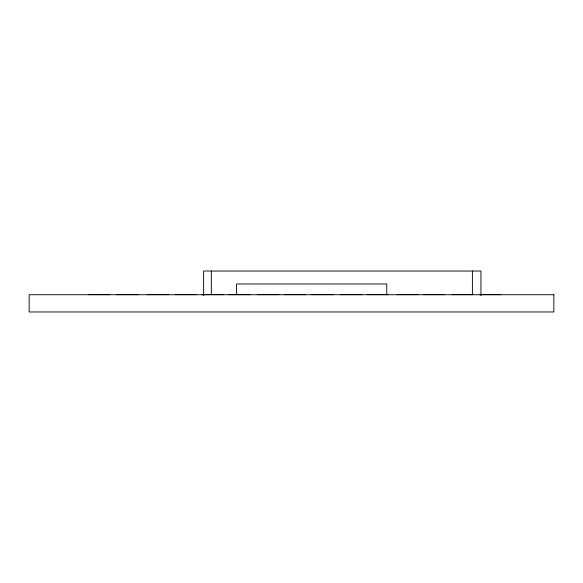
<?xml version="1.0" encoding="UTF-8"?>
<svg xmlns="http://www.w3.org/2000/svg" width="583" height="583" viewBox="0 0 583 583"><rect width="100%" height="100%" fill="white"/><g stroke="black" fill="none" stroke-linecap="round" stroke-linejoin="round"><path stroke-width="0.87" d="M88.58 294.626L109.772 294.626M116.848 294.626L138.47 294.626M147.171 294.626L168.735 294.626M175.235 294.626L196.143 294.626M201.951 294.626L223.566 294.626M228.93 294.626L250.559 294.626M257.329 294.626L278.958 294.626M284.22 294.626L305.842 294.626M311.519 294.626L333.141 294.626M340.472 294.626L361.948 294.626M367.268 294.626L388.46 294.626M397.089 294.626L417.996 294.626M423.775 294.626L444.683 294.626M452.058 294.626L472.981 294.626M479.787 294.626L500.702 294.626M480.946 295.596L480.946 271.029L203.62 271.029L203.62 295.596M472.398 271.029L472.398 294.736M386.755 294.736L386.755 283.957L236.56 283.957L236.56 294.736M211.338 271.029L211.338 294.736M553.85 294.736L29.15 294.736L29.15 311.971L553.85 311.971L553.85 294.736"/></g></svg>
